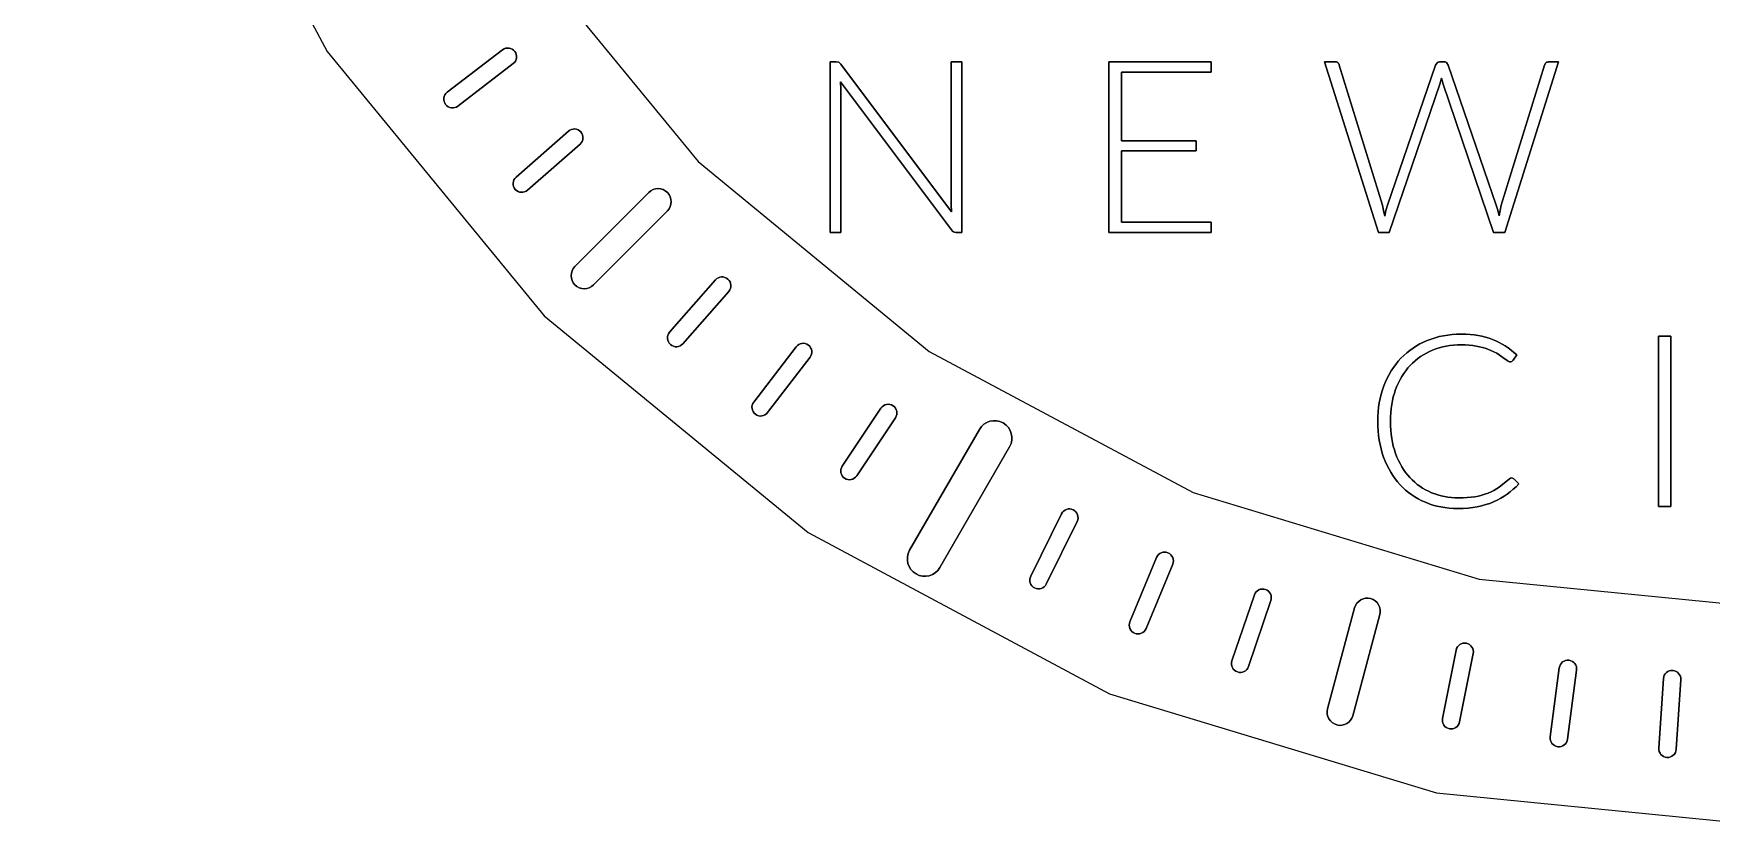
# Model space of a CAD drawing. Extents: x -427 to 406, y -189 to 217.
# Drawn here: x -427.3 to -234.7, y -183.2 to -92.3 of the extents above; entities that cross this region are included whole.
import ezdxf

# ---------------------------------------------------------------- set-up
doc = ezdxf.new("R2010")
doc.units = 0
doc.layers.add('LAYER_1', color=7, linetype='CONTINUOUS')

msp = doc.modelspace()

# ---------------------------------------------------------------- linework, layer by layer
at = {"layer": 'LAYER_1', "color": 250}
for points in [[(-227.2544, 216.7747), (-266.2725, 212.9318), (-303.7911, 201.5506), (-338.3684, 183.0686), (-368.6758, 158.1961), (-393.5483, 127.8887), (-412.0303, 93.3114), (-423.4115, 55.7928), (-427.2544, 16.7747), (-423.4115, -22.2434), (-412.0303, -59.762), (-393.5483, -94.3393), (-368.6758, -124.6467), (-338.3684, -149.5192), (-303.7911, -168.0012), (-266.2725, -179.3824), (-227.2544, -183.2253)], [(-227.2544, 191.7747), (-261.3952, 188.4121), (-294.224, 178.4536), (-324.4792, 162.2819), (-350.9981, 140.5184), (-372.7616, 113.9995), (-388.9333, 83.7443), (-398.8918, 50.9155), (-402.2544, 16.7747), (-398.8918, -17.3661), (-388.9333, -50.1949), (-372.7616, -80.4501), (-350.9981, -106.969), (-324.4792, -128.7325), (-294.224, -144.9042), (-261.3952, -154.8627), (-227.2544, -158.2253)]]:
    msp.add_lwpolyline(points, dxfattribs=at)
for points in [[(-379.9749, -100.4119), (-379.975, -100.4118), (-380.0811, -100.24), (-380.1488, -100.0557), (-380.1788, -99.8647), (-380.1719, -99.6727), (-380.1289, -99.4855), (-380.0504, -99.3087), (-379.9374, -99.1483), (-379.7904, -99.0098), (-373.4434, -94.1396), (-373.2716, -94.0335), (-373.0874, -93.9658), (-372.8964, -93.9358), (-372.7044, -93.9427), (-372.5172, -93.9857), (-372.3404, -94.0642), (-372.18, -94.1772), (-372.0415, -94.3242), (-372.0413, -94.3243), (-371.9352, -94.4961), (-371.8675, -94.6804), (-371.8375, -94.8714), (-371.8444, -95.0634), (-371.8875, -95.2506), (-371.9659, -95.4274), (-372.079, -95.5878), (-372.2259, -95.7263), (-378.5729, -100.5965), (-378.7447, -100.7026), (-378.9289, -100.7703), (-379.12, -100.8003), (-379.312, -100.7934), (-379.4992, -100.7504), (-379.6759, -100.6719), (-379.8364, -100.5589), (-379.9749, -100.4119)], [(-378.5729, -100.5965), (-372.2259, -95.7263), (-372.079, -95.5878), (-371.9659, -95.4274), (-371.8875, -95.2506), (-371.8445, -95.0634), (-371.8376, -94.8714), (-371.8676, -94.6803), (-371.9353, -94.496), (-372.0415, -94.3242), (-372.18, -94.1772), (-372.3404, -94.0642), (-372.5172, -93.9857), (-372.7044, -93.9427), (-372.8964, -93.9358), (-373.0874, -93.9658), (-373.2716, -94.0335), (-373.4434, -94.1396), (-379.7904, -99.0098), (-379.9374, -99.1483), (-380.0504, -99.3087), (-380.1289, -99.4855), (-380.1719, -99.6727), (-380.1788, -99.8647), (-380.1487, -100.0558), (-380.081, -100.2401), (-379.9749, -100.4119), (-379.8364, -100.5589), (-379.6759, -100.6719), (-379.4992, -100.7504), (-379.312, -100.7934), (-379.12, -100.8003), (-378.9289, -100.7703), (-378.7447, -100.7026), (-378.5729, -100.5965)], [(-372.0413, -94.3243), (-372.0413, -94.3243)], [(-334.852, -95.559), (-334.6166, -95.7732), (-321.9477, -112.7296), (-321.9888, -111.9274), (-321.9888, -95.5107), (-320.7443, -95.5107), (-320.7443, -115.081), (-321.4221, -115.081), (-321.5733, -115.0637), (-321.7089, -115.0119), (-321.8289, -114.9254), (-321.9335, -114.8044), (-334.6581, -97.8203), (-334.6166, -98.6081), (-334.6166, -115.081), (-335.848, -115.081), (-335.848, -95.5107), (-335.1558, -95.5107), (-334.852, -95.559)], [(-321.9888, -95.5107), (-321.9888, -111.9274), (-321.9477, -112.7296), (-334.6166, -95.7732), (-334.852, -95.559), (-335.1558, -95.5107), (-335.848, -95.5107), (-335.848, -115.081), (-334.6166, -115.081), (-334.6166, -98.6081), (-334.6581, -97.8203), (-321.9335, -114.8044), (-321.8289, -114.9254), (-321.7089, -115.0119), (-321.5733, -115.0637), (-321.4221, -115.081), (-320.7443, -115.081), (-320.7443, -95.5107), (-321.9888, -95.5107)], [(-292.1421, -95.5107), (-292.1421, -96.6858), (-302.4462, -96.6858), (-302.4462, -104.5972), (-293.8712, -104.5972), (-293.8712, -105.7451), (-302.4462, -105.7451), (-302.4462, -113.9054), (-292.1421, -113.9054), (-292.1421, -115.081), (-303.8709, -115.081), (-303.8709, -95.5107), (-292.1421, -95.5107)], [(-303.8709, -95.5107), (-303.8709, -115.081), (-292.1421, -115.081), (-292.1421, -113.9054), (-302.4462, -113.9054), (-302.4462, -105.7451), (-293.8712, -105.7451), (-293.8712, -104.5972), (-302.4462, -104.5972), (-302.4462, -96.6858), (-292.1421, -96.6858), (-292.1421, -95.5107), (-303.8709, -95.5107)], [(-279.1273, -95.5107), (-277.9517, -95.5107), (-277.8561, -95.5165), (-277.7695, -95.534), (-277.6919, -95.5632), (-277.6234, -95.6041), (-277.564, -95.6565), (-277.5136, -95.7207), (-277.4723, -95.7965), (-277.4401, -95.884), (-272.5026, -111.9694), (-272.3574, -112.5639), (-272.2259, -113.2276), (-272.0874, -112.5639), (-271.9214, -111.9694), (-266.3894, -95.884), (-266.1958, -95.621), (-266.1231, -95.5727), (-266.0435, -95.5382), (-265.957, -95.5176), (-265.8638, -95.5107), (-265.476, -95.5107), (-265.3837, -95.5171), (-265.2999, -95.5364), (-265.2248, -95.5686), (-265.1582, -95.6138), (-264.9646, -95.884), (-259.4324, -111.9694), (-259.2596, -112.5497), (-259.1137, -113.2), (-258.9892, -112.5569), (-258.8513, -111.9694), (-253.9137, -95.884), (-253.7266, -95.621), (-253.651, -95.5727), (-253.5694, -95.5382), (-253.4818, -95.5176), (-253.3881, -95.5107), (-252.309, -95.5107), (-258.4643, -115.081), (-259.7362, -115.081), (-265.5179, -98.0967), (-265.7115, -97.3911), (-265.905, -98.0967), (-271.7003, -115.081), (-272.9585, -115.081), (-279.1273, -95.5107)], [(-279.1273, -95.5107), (-272.9585, -115.081), (-271.7003, -115.081), (-265.905, -98.0967), (-265.7115, -97.3911), (-265.5179, -98.0967), (-259.7362, -115.081), (-258.4643, -115.081), (-252.309, -95.5107), (-253.3881, -95.5107), (-253.4818, -95.5176), (-253.5694, -95.5382), (-253.651, -95.5727), (-253.7266, -95.621), (-253.9137, -95.884), (-258.8513, -111.9694), (-258.9892, -112.5569), (-259.1137, -113.2), (-259.2596, -112.5497), (-259.4324, -111.9694), (-264.9646, -95.884), (-265.1582, -95.6138), (-265.2248, -95.5686), (-265.2999, -95.5364), (-265.3837, -95.5171), (-265.476, -95.5107), (-265.8638, -95.5107), (-265.957, -95.5176), (-266.0435, -95.5382), (-266.1231, -95.5727), (-266.1958, -95.621), (-266.3894, -95.884), (-271.9214, -111.9694), (-272.0874, -112.5639), (-272.2259, -113.2276), (-272.3574, -112.5639), (-272.5026, -111.9694), (-277.4401, -95.884), (-277.4723, -95.7965), (-277.5136, -95.7207), (-277.564, -95.6565), (-277.6234, -95.6041), (-277.6919, -95.5632), (-277.7695, -95.534), (-277.8561, -95.5165), (-277.9517, -95.5107), (-279.1273, -95.5107)], [(-371.9836, -110.1494), (-371.9836, -110.1494), (-372.1007, -109.9849), (-372.1803, -109.8054), (-372.2227, -109.6167), (-372.2284, -109.4247), (-372.1977, -109.235), (-372.131, -109.0535), (-372.0287, -108.886), (-371.8911, -108.7382), (-365.8764, -103.4634), (-365.7119, -103.3463), (-365.5324, -103.2667), (-365.3438, -103.2243), (-365.1517, -103.2186), (-364.962, -103.2493), (-364.7805, -103.316), (-364.613, -103.4183), (-364.4652, -103.5559), (-364.4652, -103.5559), (-364.3481, -103.7204), (-364.2685, -103.8998), (-364.226, -104.0885), (-364.2204, -104.2806), (-364.2511, -104.4702), (-364.3178, -104.6517), (-364.4201, -104.8193), (-364.5577, -104.9671), (-370.5724, -110.2419), (-370.7369, -110.359), (-370.9163, -110.4386), (-371.105, -110.481), (-371.2971, -110.4867), (-371.4867, -110.456), (-371.6682, -110.3893), (-371.8358, -110.287), (-371.9836, -110.1494)], [(-370.5724, -110.2419), (-364.5577, -104.9671), (-364.4201, -104.8193), (-364.3178, -104.6517), (-364.2511, -104.4702), (-364.2204, -104.2806), (-364.226, -104.0885), (-364.2685, -103.8998), (-364.3481, -103.7204), (-364.4652, -103.5559), (-364.613, -103.4183), (-364.7805, -103.316), (-364.962, -103.2493), (-365.1517, -103.2186), (-365.3438, -103.2243), (-365.5324, -103.2667), (-365.7119, -103.3463), (-365.8764, -103.4634), (-371.8911, -108.7382), (-372.0287, -108.886), (-372.131, -109.0535), (-372.1977, -109.235), (-372.2284, -109.4247), (-372.2227, -109.6167), (-372.1803, -109.8054), (-372.1007, -109.9849), (-371.9836, -110.1494), (-371.8358, -110.287), (-371.6682, -110.3893), (-371.4867, -110.456), (-371.2971, -110.4867), (-371.105, -110.481), (-370.9163, -110.4386), (-370.7369, -110.359), (-370.5724, -110.2419)], [(-365.1402, -121.1112), (-365.1403, -121.1111), (-365.3317, -120.8764), (-365.4685, -120.6156), (-365.5505, -120.3374), (-365.5779, -120.0505), (-365.5505, -119.7636), (-365.4685, -119.4854), (-365.3317, -119.2246), (-365.1403, -118.9899), (-356.6549, -110.5045), (-356.4202, -110.3131), (-356.1594, -110.1763), (-355.8812, -110.0943), (-355.5943, -110.067), (-355.3074, -110.0943), (-355.0292, -110.1763), (-354.7684, -110.3131), (-354.5337, -110.5045), (-354.5336, -110.5046), (-354.3422, -110.7393), (-354.2054, -111.0001), (-354.1234, -111.2783), (-354.0961, -111.5652), (-354.1234, -111.8521), (-354.2054, -112.1303), (-354.3422, -112.3911), (-354.5336, -112.6258), (-363.019, -121.1112), (-363.2537, -121.3026), (-363.5145, -121.4394), (-363.7927, -121.5214), (-364.0796, -121.5488), (-364.3665, -121.5214), (-364.6447, -121.4394), (-364.9055, -121.3026), (-365.1402, -121.1112)], [(-363.019, -121.1112), (-354.5336, -112.6258), (-354.3422, -112.3911), (-354.2054, -112.1303), (-354.1234, -111.8521), (-354.0961, -111.5652), (-354.1234, -111.2783), (-354.2055, -111.0001), (-354.3422, -110.7392), (-354.5337, -110.5045), (-354.7684, -110.3131), (-355.0292, -110.1763), (-355.3074, -110.0943), (-355.5943, -110.067), (-355.8812, -110.0943), (-356.1594, -110.1763), (-356.4202, -110.3131), (-356.6549, -110.5045), (-365.1403, -118.9899), (-365.3317, -119.2246), (-365.4685, -119.4854), (-365.5505, -119.7636), (-365.5778, -120.0505), (-365.5505, -120.3374), (-365.4684, -120.6156), (-365.3317, -120.8765), (-365.1402, -121.1112), (-364.9055, -121.3026), (-364.6447, -121.4394), (-364.3665, -121.5214), (-364.0796, -121.5488), (-363.7927, -121.5214), (-363.5145, -121.4394), (-363.2537, -121.3026), (-363.019, -121.1112)], [(-354.1785, -127.9545), (-354.1785, -127.9545), (-354.3161, -127.8067), (-354.4184, -127.6391), (-354.4851, -127.4576), (-354.5158, -127.268), (-354.5101, -127.0759), (-354.4677, -126.8872), (-354.3881, -126.7078), (-354.271, -126.5433), (-348.9962, -120.5286), (-348.8484, -120.391), (-348.6809, -120.2887), (-348.4994, -120.222), (-348.3097, -120.1913), (-348.1176, -120.1969), (-347.929, -120.2394), (-347.7495, -120.319), (-347.585, -120.4361), (-347.585, -120.4361), (-347.4474, -120.5839), (-347.3451, -120.7514), (-347.2784, -120.9329), (-347.2477, -121.1226), (-347.2534, -121.3146), (-347.2958, -121.5033), (-347.3754, -121.6828), (-347.4925, -121.8473), (-352.7673, -127.862), (-352.9151, -127.9996), (-353.0826, -128.1019), (-353.2641, -128.1686), (-353.4538, -128.1993), (-353.6459, -128.1936), (-353.8345, -128.1512), (-354.014, -128.0716), (-354.1785, -127.9545)], [(-352.7673, -127.862), (-347.4925, -121.8473), (-347.3754, -121.6828), (-347.2958, -121.5033), (-347.2534, -121.3146), (-347.2477, -121.1226), (-347.2784, -120.9329), (-347.3451, -120.7514), (-347.4474, -120.5839), (-347.585, -120.4361), (-347.7495, -120.319), (-347.929, -120.2394), (-348.1176, -120.1969), (-348.3097, -120.1913), (-348.4994, -120.222), (-348.6809, -120.2887), (-348.8484, -120.391), (-348.9962, -120.5286), (-354.271, -126.5433), (-354.3881, -126.7078), (-354.4677, -126.8872), (-354.5101, -127.0759), (-354.5158, -127.268), (-354.4851, -127.4576), (-354.4184, -127.6391), (-354.3161, -127.8067), (-354.1785, -127.9545), (-354.014, -128.0716), (-353.8345, -128.1512), (-353.6459, -128.1936), (-353.4538, -128.1993), (-353.2641, -128.1686), (-353.0826, -128.1019), (-352.9151, -127.9996), (-352.7673, -127.862)], [(-257.6338, -143.2469), (-257.3991, -143.3435), (-256.8462, -143.9376), (-257.1568, -144.2542), (-257.4817, -144.5544), (-257.8204, -144.8382), (-258.1725, -145.1056), (-258.5403, -145.3555), (-258.9244, -145.5862), (-259.3248, -145.7978), (-259.7412, -145.9905), (-260.1767, -146.1633), (-260.6328, -146.3153), (-261.1096, -146.4464), (-261.6075, -146.5568), (-262.1279, -146.6445), (-262.6734, -146.7072), (-263.2438, -146.7449), (-263.8387, -146.7575), (-264.3415, -146.7464), (-264.8338, -146.713), (-265.3154, -146.6574), (-265.7865, -146.5796), (-266.2469, -146.4795), (-266.6966, -146.3571), (-267.1357, -146.2126), (-267.564, -146.0458), (-267.9799, -145.8584), (-268.3806, -145.6526), (-268.7662, -145.4282), (-269.1367, -145.1853), (-269.4919, -144.9239), (-269.832, -144.6439), (-270.1569, -144.3453), (-270.4666, -144.0281), (-270.7609, -143.693), (-271.0385, -143.3409), (-271.2994, -142.9716), (-271.5437, -142.5853), (-271.7712, -142.1819), (-271.9821, -141.7614), (-272.1763, -141.3239), (-272.3539, -140.8693), (-272.5125, -140.3999), (-272.6499, -139.9176), (-272.7662, -139.4222), (-272.8613, -138.9138), (-272.9353, -138.3925), (-272.9882, -137.8582), (-273.0199, -137.311), (-273.0305, -136.751), (-273.0196, -136.2007), (-272.987, -135.6625), (-272.9326, -135.1364), (-272.8563, -134.6224), (-272.7583, -134.1205), (-272.6385, -133.6308), (-272.4968, -133.1531), (-272.3332, -132.6876), (-272.1498, -132.236), (-271.9487, -131.8006), (-271.7298, -131.3815), (-271.4932, -130.9786), (-271.2389, -130.5919), (-270.967, -130.2214), (-270.6774, -129.867), (-270.3701, -129.5288), (-270.0462, -129.2082), (-269.7067, -128.9061), (-269.3517, -128.6226), (-268.9811, -128.3576), (-268.595, -128.1112), (-268.1934, -127.8833), (-267.7762, -127.674), (-267.3436, -127.4833), (-266.8971, -127.3133), (-266.4392, -127.166), (-265.9699, -127.0412), (-265.4892, -126.9391), (-264.9971, -126.8597), (-264.4935, -126.8029), (-263.9785, -126.7689), (-263.4521, -126.7575), (-262.9315, -126.7675), (-262.4332, -126.7975), (-261.957, -126.8473), (-261.5031, -126.9168), (-261.0686, -127.005), (-260.6485, -127.1104), (-260.243, -127.2331), (-259.852, -127.3731), (-259.4739, -127.5306), (-259.1072, -127.7065), (-258.7517, -127.9004), (-258.407, -128.1122), (-258.0703, -128.3422), (-257.737, -128.5893), (-257.4071, -128.8536), (-257.0806, -129.135), (-257.5086, -129.7571), (-257.5722, -129.8297), (-257.651, -129.8814), (-257.7453, -129.9123), (-257.8554, -129.9226), (-257.9216, -129.9135), (-257.9966, -129.8864), (-258.0802, -129.8411), (-258.1725, -129.7776), (-258.6636, -129.4186), (-259.3815, -128.9489), (-260.3844, -128.4784), (-260.6857, -128.3757), (-261.0096, -128.2817), (-261.356, -128.1962), (-261.7248, -128.1194), (-262.1178, -128.0559), (-262.5367, -128.0106), (-262.9816, -127.9835), (-263.4521, -127.9744), (-263.8933, -127.984), (-264.3254, -128.0128), (-264.7484, -128.0608), (-265.1625, -128.128), (-265.5675, -128.2145), (-265.9636, -128.3201), (-266.3506, -128.445), (-266.7287, -128.5891), (-267.0953, -128.751), (-267.449, -128.9294), (-267.7896, -129.1242), (-268.1173, -129.3354), (-268.432, -129.5631), (-268.7339, -129.8072), (-269.0229, -130.0678), (-269.299, -130.3448), (-269.5612, -130.6374), (-269.8085, -130.9451), (-270.0408, -131.2679), (-270.2581, -131.6059), (-270.4606, -131.959), (-270.6481, -132.3272), (-270.8207, -132.7105), (-270.9784, -133.109), (-271.1193, -133.5212), (-271.2414, -133.9456), (-271.3446, -134.3824), (-271.429, -134.8314), (-271.4946, -135.2928), (-271.5415, -135.7665), (-271.5695, -136.2526), (-271.5789, -136.751), (-271.5697, -137.2623), (-271.5419, -137.7597), (-271.4956, -138.2434), (-271.4308, -138.7134), (-271.3473, -139.1695), (-271.2452, -139.6118), (-271.1243, -140.0402), (-270.9848, -140.4549), (-270.8292, -140.8547), (-270.6593, -141.2388), (-270.4751, -141.6071), (-270.2766, -141.9596), (-270.0638, -142.2964), (-269.8368, -142.6173), (-269.5957, -142.9225), (-269.3403, -143.2119), (-269.0718, -143.4855), (-268.7914, -143.7426), (-268.499, -143.9833), (-268.1947, -144.2075), (-267.8786, -144.4152), (-267.5505, -144.6065), (-267.2106, -144.7814), (-266.8589, -144.9399), (-266.4978, -145.0808), (-266.1291, -145.203), (-265.7526, -145.3063), (-265.3685, -145.3909), (-264.9768, -145.4567), (-264.5774, -145.5037), (-264.1706, -145.5319), (-263.7562, -145.5413), (-263.2456, -145.5327), (-262.7633, -145.5068), (-262.3093, -145.4635), (-261.8835, -145.4026), (-261.4807, -145.3252), (-261.0943, -145.2302), (-260.7242, -145.1178), (-260.3702, -144.9882), (-260.0309, -144.8423), (-259.7034, -144.6808), (-259.388, -144.5037), (-259.085, -144.3109), (-257.9094, -143.3713), (-257.7792, -143.2816), (-257.6338, -143.2469)], [(-257.5086, -129.7571), (-257.0806, -129.135), (-257.4071, -128.8536), (-257.737, -128.5893), (-258.0703, -128.3422), (-258.407, -128.1122), (-258.7517, -127.9004), (-259.1072, -127.7065), (-259.4739, -127.5306), (-259.852, -127.3731), (-260.243, -127.2331), (-260.6485, -127.1104), (-261.0686, -127.005), (-261.5031, -126.9168), (-261.957, -126.8473), (-262.4332, -126.7975), (-262.9315, -126.7675), (-263.4521, -126.7575), (-263.9785, -126.7689), (-264.4935, -126.8029), (-264.9971, -126.8597), (-265.4892, -126.9391), (-265.9699, -127.0412), (-266.4392, -127.166), (-266.8971, -127.3133), (-267.3436, -127.4833), (-267.7762, -127.674), (-268.1934, -127.8833), (-268.595, -128.1112), (-268.9811, -128.3576), (-269.3517, -128.6226), (-269.7067, -128.9061), (-270.0462, -129.2082), (-270.3701, -129.5288), (-270.6774, -129.867), (-270.967, -130.2214), (-271.2389, -130.5919), (-271.4932, -130.9786), (-271.7298, -131.3815), (-271.9487, -131.8006), (-272.1498, -132.236), (-272.3332, -132.6876), (-272.4968, -133.1531), (-272.6385, -133.6308), (-272.7583, -134.1205), (-272.8563, -134.6224), (-272.9326, -135.1364), (-272.987, -135.6625), (-273.0196, -136.2007), (-273.0305, -136.751), (-273.0199, -137.311), (-272.9882, -137.8582), (-272.9353, -138.3925), (-272.8613, -138.9138), (-272.7662, -139.4222), (-272.6499, -139.9176), (-272.5125, -140.3999), (-272.3539, -140.8693), (-272.1763, -141.3239), (-271.9821, -141.7614), (-271.7712, -142.1819), (-271.5437, -142.5853), (-271.2994, -142.9716), (-271.0385, -143.3409), (-270.7609, -143.693), (-270.4666, -144.0281), (-270.1569, -144.3453), (-269.832, -144.6439), (-269.4919, -144.9239), (-269.1367, -145.1853), (-268.7662, -145.4282), (-268.3806, -145.6526), (-267.9799, -145.8584), (-267.564, -146.0458), (-267.1357, -146.2126), (-266.6966, -146.3571), (-266.2469, -146.4795), (-265.7865, -146.5796), (-265.3154, -146.6574), (-264.8338, -146.713), (-264.3415, -146.7464), (-263.8387, -146.7575), (-263.2438, -146.7449), (-262.6734, -146.7072), (-262.1279, -146.6445), (-261.6075, -146.5568), (-261.1096, -146.4464), (-260.6328, -146.3153), (-260.1767, -146.1633), (-259.7412, -145.9905), (-259.3248, -145.7978), (-258.9244, -145.5862), (-258.5403, -145.3555), (-258.1725, -145.1056), (-257.8204, -144.8382), (-257.4817, -144.5544), (-257.1568, -144.2542), (-256.8462, -143.9376), (-257.3991, -143.3435), (-257.6338, -143.2469), (-257.7792, -143.2816), (-257.9094, -143.3713), (-259.085, -144.3109), (-259.388, -144.5037), (-259.7034, -144.6808), (-260.0309, -144.8423), (-260.3702, -144.9882), (-260.7242, -145.1178), (-261.0943, -145.2302), (-261.4807, -145.3252), (-261.8835, -145.4026), (-262.3093, -145.4635), (-262.7633, -145.5068), (-263.2456, -145.5327), (-263.7562, -145.5413), (-264.1706, -145.5319), (-264.5774, -145.5037), (-264.9768, -145.4567), (-265.3685, -145.3909), (-265.7526, -145.3063), (-266.1291, -145.203), (-266.4978, -145.0808), (-266.8589, -144.9399), (-267.2106, -144.7814), (-267.5505, -144.6065), (-267.8786, -144.4152), (-268.1947, -144.2075), (-268.499, -143.9833), (-268.7914, -143.7426), (-269.0718, -143.4855), (-269.3403, -143.2119), (-269.5957, -142.9225), (-269.8368, -142.6173), (-270.0638, -142.2964), (-270.2766, -141.9596), (-270.4751, -141.6071), (-270.6593, -141.2388), (-270.8292, -140.8547), (-270.9848, -140.4549), (-271.1243, -140.0402), (-271.2452, -139.6118), (-271.3473, -139.1695), (-271.4308, -138.7134), (-271.4956, -138.2434), (-271.5419, -137.7597), (-271.5697, -137.2623), (-271.5789, -136.751), (-271.5695, -136.2526), (-271.5415, -135.7665), (-271.4946, -135.2928), (-271.429, -134.8314), (-271.3446, -134.3824), (-271.2414, -133.9456), (-271.1193, -133.5212), (-270.9784, -133.109), (-270.8207, -132.7105), (-270.6481, -132.3272), (-270.4606, -131.959), (-270.2581, -131.6059), (-270.0408, -131.2679), (-269.8085, -130.9451), (-269.5612, -130.6374), (-269.299, -130.3448), (-269.0229, -130.0678), (-268.7339, -129.8072), (-268.432, -129.5631), (-268.1173, -129.3354), (-267.7896, -129.1242), (-267.449, -128.9294), (-267.0953, -128.751), (-266.7287, -128.5891), (-266.3506, -128.445), (-265.9636, -128.3201), (-265.5675, -128.2145), (-265.1625, -128.128), (-264.7484, -128.0608), (-264.3254, -128.0128), (-263.8933, -127.984), (-263.4521, -127.9744), (-262.9816, -127.9835), (-262.5367, -128.0106), (-262.1178, -128.0559), (-261.7248, -128.1194), (-261.356, -128.1962), (-261.0096, -128.2817), (-260.6857, -128.3757), (-260.3844, -128.4784), (-259.3815, -128.9489), (-258.6636, -129.4186), (-258.1725, -129.7776), (-258.0802, -129.8411), (-257.9966, -129.8864), (-257.9216, -129.9135), (-257.8554, -129.9226), (-257.7453, -129.9123), (-257.651, -129.8814), (-257.5722, -129.8297), (-257.5086, -129.7571)], [(-239.4037, -146.5363), (-240.8267, -146.5363), (-240.8267, -126.9793), (-239.4037, -126.9793), (-239.4037, -146.5363)], [(-239.4037, -146.5363), (-239.4037, -126.9793), (-240.8267, -126.9793), (-240.8267, -146.5363), (-239.4037, -146.5363)], [(-344.4409, -135.9459), (-344.4411, -135.9457), (-344.5881, -135.8072), (-344.7011, -135.6468), (-344.7796, -135.47), (-344.8226, -135.2828), (-344.8295, -135.0908), (-344.7995, -134.8998), (-344.7318, -134.7156), (-344.6257, -134.5438), (-339.7555, -128.1968), (-339.617, -128.0498), (-339.4565, -127.9368), (-339.2798, -127.8583), (-339.0925, -127.8153), (-338.9005, -127.8084), (-338.7095, -127.8384), (-338.5253, -127.9061), (-338.3535, -128.0122), (-338.3533, -128.0123), (-338.2064, -128.1508), (-338.0933, -128.3113), (-338.0149, -128.488), (-337.9718, -128.6753), (-337.9649, -128.8673), (-337.9949, -129.0583), (-338.0626, -129.2425), (-338.1687, -129.4143), (-343.039, -135.7613), (-343.1775, -135.9082), (-343.3379, -136.0213), (-343.5147, -136.0997), (-343.7019, -136.1428), (-343.8939, -136.1497), (-344.0849, -136.1197), (-344.2691, -136.052), (-344.4409, -135.9459)], [(-343.039, -135.7613), (-338.1687, -129.4143), (-338.0626, -129.2425), (-337.9949, -129.0583), (-337.965, -128.8673), (-337.9719, -128.6753), (-338.0149, -128.488), (-338.0934, -128.3113), (-338.2065, -128.1507), (-338.3535, -128.0122), (-338.5253, -127.9061), (-338.7095, -127.8384), (-338.9005, -127.8084), (-339.0925, -127.8153), (-339.2798, -127.8583), (-339.4565, -127.9368), (-339.617, -128.0498), (-339.7555, -128.1968), (-344.6257, -134.5438), (-344.7318, -134.7156), (-344.7995, -134.8998), (-344.8295, -135.0908), (-344.8226, -135.2828), (-344.7795, -135.4701), (-344.701, -135.6468), (-344.5879, -135.8074), (-344.4409, -135.9459), (-344.2691, -136.052), (-344.0849, -136.1197), (-343.8939, -136.1497), (-343.7019, -136.1428), (-343.5147, -136.0997), (-343.3379, -136.0213), (-343.1775, -135.9082), (-343.039, -135.7613)], [(-338.3533, -128.0123), (-338.3533, -128.0123)], [(-344.4409, -135.9459), (-344.4409, -135.9459)], [(-334.2016, -143.2833), (-334.2017, -143.2832), (-334.3574, -143.1546), (-334.4808, -143.0019), (-334.5706, -142.8307), (-334.6258, -142.6466), (-334.6452, -142.4555), (-334.6277, -142.263), (-334.5722, -142.0747), (-334.4776, -141.8963), (-330.0329, -135.2443), (-329.9044, -135.0886), (-329.7516, -134.9653), (-329.5804, -134.8755), (-329.3964, -134.8203), (-329.2053, -134.8009), (-329.0127, -134.8184), (-328.8244, -134.8739), (-328.646, -134.9685), (-328.6459, -134.9686), (-328.4902, -135.0971), (-328.3669, -135.2499), (-328.2771, -135.4211), (-328.2219, -135.6051), (-328.2024, -135.7963), (-328.2199, -135.9888), (-328.2754, -136.1771), (-328.37, -136.3555), (-332.8147, -143.0074), (-332.9432, -143.1631), (-333.096, -143.2864), (-333.2672, -143.3762), (-333.4512, -143.4314), (-333.6424, -143.4508), (-333.8349, -143.4334), (-334.0232, -143.3779), (-334.2016, -143.2833)], [(-332.8147, -143.0074), (-328.37, -136.3555), (-328.2754, -136.1771), (-328.2199, -135.9888), (-328.2024, -135.7963), (-328.2219, -135.6051), (-328.2771, -135.4211), (-328.3669, -135.2498), (-328.4903, -135.0971), (-328.646, -134.9685), (-328.8244, -134.8739), (-329.0127, -134.8184), (-329.2053, -134.8009), (-329.3964, -134.8203), (-329.5804, -134.8755), (-329.7516, -134.9653), (-329.9044, -135.0886), (-330.0329, -135.2443), (-334.4776, -141.8963), (-334.5722, -142.0747), (-334.6277, -142.263), (-334.6452, -142.4555), (-334.6258, -142.6467), (-334.5706, -142.8307), (-334.4807, -143.0019), (-334.3573, -143.1547), (-334.2016, -143.2833), (-334.0232, -143.3779), (-333.8349, -143.4334), (-333.6424, -143.4508), (-333.4512, -143.4314), (-333.2672, -143.3762), (-333.096, -143.2864), (-332.9432, -143.1631), (-332.8147, -143.0074)], [(-326.0044, -154.2654), (-326.0045, -154.2653), (-326.332, -154.0291), (-326.5981, -153.7404), (-326.7998, -153.4104), (-326.934, -153.0503), (-326.9978, -152.6714), (-326.9881, -152.2848), (-326.902, -151.9017), (-326.7365, -151.5334), (-318.7364, -137.6768), (-318.5002, -137.3493), (-318.2115, -137.0832), (-317.8815, -136.8815), (-317.5215, -136.7473), (-317.1425, -136.6835), (-316.7559, -136.6932), (-316.3729, -136.7793), (-316.0045, -136.9448), (-316.0044, -136.9449), (-315.6769, -137.1811), (-315.4107, -137.4698), (-315.2091, -137.7998), (-315.0748, -138.1598), (-315.011, -138.5388), (-315.0207, -138.9254), (-315.1068, -139.3084), (-315.2723, -139.6768), (-323.2724, -153.5334), (-323.5086, -153.8609), (-323.7973, -154.127), (-324.1273, -154.3287), (-324.4874, -154.4629), (-324.8663, -154.5267), (-325.2529, -154.517), (-325.636, -154.4309), (-326.0044, -154.2654)], [(-323.2724, -153.5334), (-315.2723, -139.6768), (-315.1068, -139.3084), (-315.0207, -138.9254), (-315.011, -138.5388), (-315.0749, -138.1598), (-315.2091, -137.7998), (-315.4108, -137.4698), (-315.6769, -137.1811), (-316.0045, -136.9448), (-316.3729, -136.7793), (-316.7559, -136.6932), (-317.1425, -136.6835), (-317.5215, -136.7473), (-317.8815, -136.8815), (-318.2115, -137.0832), (-318.5002, -137.3493), (-318.7364, -137.6768), (-326.7365, -151.5334), (-326.902, -151.9017), (-326.9881, -152.2848), (-326.9978, -152.6714), (-326.934, -153.0503), (-326.7998, -153.4104), (-326.5981, -153.7404), (-326.332, -154.0291), (-326.0044, -154.2654), (-325.636, -154.4309), (-325.2529, -154.517), (-324.8663, -154.5267), (-324.4874, -154.4629), (-324.1273, -154.3287), (-323.7973, -154.127), (-323.5086, -153.8609), (-323.2724, -153.5334)], [(-312.3949, -155.8733), (-312.3951, -155.8733), (-312.5662, -155.7661), (-312.7084, -155.6308), (-312.8198, -155.4728), (-312.8986, -155.2975), (-312.9428, -155.1105), (-312.9506, -154.9173), (-312.9202, -154.7234), (-312.8496, -154.5342), (-309.3112, -147.3591), (-309.2041, -147.188), (-309.0688, -147.0458), (-308.9107, -146.9344), (-308.7355, -146.8556), (-308.5485, -146.8114), (-308.3553, -146.8036), (-308.1614, -146.834), (-307.9722, -146.9045), (-307.972, -146.9046), (-307.8009, -147.0118), (-307.6587, -147.1471), (-307.5473, -147.3051), (-307.4685, -147.4804), (-307.4243, -147.6673), (-307.4165, -147.8605), (-307.4469, -148.0544), (-307.5175, -148.2436), (-311.0559, -155.4188), (-311.163, -155.5899), (-311.2983, -155.7321), (-311.4564, -155.8435), (-311.6316, -155.9223), (-311.8186, -155.9665), (-312.0118, -155.9743), (-312.2057, -155.9439), (-312.3949, -155.8733)], [(-311.0559, -155.4188), (-307.5175, -148.2436), (-307.4469, -148.0544), (-307.4165, -147.8605), (-307.4243, -147.6673), (-307.4686, -147.4804), (-307.5473, -147.3051), (-307.6587, -147.1471), (-307.801, -147.0117), (-307.9722, -146.9045), (-308.1614, -146.834), (-308.3553, -146.8036), (-308.5485, -146.8114), (-308.7355, -146.8556), (-308.9107, -146.9344), (-309.0688, -147.0458), (-309.2041, -147.188), (-309.3112, -147.3591), (-312.8496, -154.5342), (-312.9202, -154.7234), (-312.9506, -154.9173), (-312.9428, -155.1105), (-312.8986, -155.2975), (-312.8198, -155.4728), (-312.7084, -155.6308), (-312.5661, -155.7661), (-312.3949, -155.8733), (-312.2057, -155.9439), (-312.0118, -155.9743), (-311.8186, -155.9665), (-311.6316, -155.9223), (-311.4564, -155.8435), (-311.2983, -155.7321), (-311.163, -155.5899), (-311.0559, -155.4188)], [(-307.9722, -146.9045), (-307.9722, -146.9045)], [(-300.9209, -161.0721), (-300.9211, -161.0721), (-301.0989, -160.9764), (-301.2496, -160.8506), (-301.3711, -160.7002), (-301.4611, -160.5305), (-301.5175, -160.3468), (-301.5379, -160.1545), (-301.5202, -159.959), (-301.4622, -159.7656), (-298.4007, -152.3744), (-298.305, -152.1966), (-298.1792, -152.0459), (-298.0288, -151.9244), (-297.8591, -151.8344), (-297.6754, -151.778), (-297.4831, -151.7576), (-297.2876, -151.7753), (-297.0942, -151.8333), (-297.0941, -151.8334), (-296.9163, -151.9291), (-296.7655, -152.0548), (-296.644, -152.2052), (-296.554, -152.375), (-296.4976, -152.5586), (-296.4772, -152.7509), (-296.4949, -152.9464), (-296.5529, -153.1398), (-299.6145, -160.531), (-299.7102, -160.7088), (-299.8359, -160.8595), (-299.9863, -160.981), (-300.156, -161.071), (-300.3397, -161.1274), (-300.532, -161.1478), (-300.7275, -161.1301), (-300.9209, -161.0721)], [(-299.6145, -160.531), (-296.5529, -153.1398), (-296.4949, -152.9464), (-296.4772, -152.7509), (-296.4976, -152.5586), (-296.554, -152.375), (-296.6441, -152.2052), (-296.7656, -152.0548), (-296.9164, -151.929), (-297.0942, -151.8333), (-297.2876, -151.7753), (-297.4831, -151.7576), (-297.6754, -151.778), (-297.8591, -151.8344), (-298.0288, -151.9244), (-298.1792, -152.0459), (-298.305, -152.1966), (-298.4007, -152.3744), (-301.4622, -159.7656), (-301.5202, -159.959), (-301.5379, -160.1545), (-301.5175, -160.3468), (-301.4611, -160.5305), (-301.371, -160.7002), (-301.2495, -160.8506), (-301.0987, -160.9764), (-300.9209, -161.0721), (-300.7275, -161.1301), (-300.532, -161.1478), (-300.3397, -161.1274), (-300.156, -161.071), (-299.9863, -160.981), (-299.8359, -160.8595), (-299.7102, -160.7088), (-299.6145, -160.531)], [(-312.3951, -155.8733), (-312.3951, -155.8733)], [(-289.1315, -165.5094), (-289.1315, -165.5094), (-289.3152, -165.4255), (-289.4738, -165.3099), (-289.6049, -165.1677), (-289.7059, -165.0042), (-289.7741, -164.8246), (-289.8071, -164.634), (-289.8022, -164.4378), (-289.757, -164.241), (-287.1855, -156.6655), (-287.1016, -156.4818), (-286.986, -156.3232), (-286.8438, -156.1921), (-286.6803, -156.0912), (-286.5007, -156.023), (-286.3101, -155.99), (-286.1139, -155.9949), (-285.9171, -156.0401), (-285.9171, -156.0401), (-285.7334, -156.124), (-285.5748, -156.2396), (-285.4437, -156.3817), (-285.3428, -156.5452), (-285.2745, -156.7248), (-285.2415, -156.9154), (-285.2464, -157.1116), (-285.2916, -157.3084), (-287.8632, -164.8839), (-287.9471, -165.0676), (-288.0627, -165.2262), (-288.2048, -165.3573), (-288.3683, -165.4582), (-288.5479, -165.5265), (-288.7385, -165.5594), (-288.9347, -165.5546), (-289.1315, -165.5094)], [(-287.8632, -164.8839), (-285.2916, -157.3084), (-285.2464, -157.1116), (-285.2415, -156.9154), (-285.2745, -156.7248), (-285.3428, -156.5452), (-285.4437, -156.3817), (-285.5748, -156.2396), (-285.7334, -156.124), (-285.9171, -156.0401), (-286.1139, -155.9949), (-286.3101, -155.99), (-286.5007, -156.023), (-286.6803, -156.0912), (-286.8438, -156.1921), (-286.986, -156.3232), (-287.1016, -156.4818), (-287.1855, -156.6655), (-289.757, -164.241), (-289.8022, -164.4378), (-289.8071, -164.634), (-289.7741, -164.8246), (-289.7059, -165.0042), (-289.6049, -165.1677), (-289.4738, -165.3099), (-289.3152, -165.4255), (-289.1315, -165.5094), (-288.9347, -165.5546), (-288.7385, -165.5594), (-288.5479, -165.5265), (-288.3683, -165.4582), (-288.2048, -165.3573), (-288.0627, -165.2262), (-287.9471, -165.0676), (-287.8632, -164.8839)], [(-277.724, -171.5809), (-277.7242, -171.5808), (-278.0073, -171.4733), (-278.2561, -171.3158), (-278.4663, -171.1159), (-278.6334, -170.8811), (-278.7532, -170.6189), (-278.8212, -170.337), (-278.8332, -170.0428), (-278.7848, -169.7438), (-275.6789, -158.1525), (-275.5714, -157.8694), (-275.4139, -157.6206), (-275.214, -157.4104), (-274.9792, -157.2433), (-274.717, -157.1235), (-274.4351, -157.0555), (-274.1409, -157.0435), (-273.8419, -157.0919), (-273.8417, -157.092), (-273.5586, -157.1995), (-273.3098, -157.357), (-273.0996, -157.5569), (-272.9325, -157.7917), (-272.8127, -158.0539), (-272.7447, -158.3358), (-272.7327, -158.63), (-272.7811, -158.929), (-275.887, -170.5203), (-275.9945, -170.8034), (-276.152, -171.0522), (-276.3519, -171.2624), (-276.5867, -171.4295), (-276.8489, -171.5493), (-277.1308, -171.6173), (-277.425, -171.6293), (-277.724, -171.5809)], [(-275.887, -170.5203), (-272.7811, -158.929), (-272.7327, -158.63), (-272.7447, -158.3358), (-272.8127, -158.0539), (-272.9325, -157.7917), (-273.0997, -157.5569), (-273.3099, -157.357), (-273.5587, -157.1995), (-273.8419, -157.0919), (-274.1409, -157.0435), (-274.4351, -157.0555), (-274.717, -157.1235), (-274.9792, -157.2433), (-275.214, -157.4104), (-275.4139, -157.6206), (-275.5714, -157.8694), (-275.6789, -158.1525), (-278.7848, -169.7438), (-278.8332, -170.0428), (-278.8212, -170.337), (-278.7532, -170.6189), (-278.6334, -170.8811), (-278.4662, -171.1159), (-278.2561, -171.3158), (-278.0072, -171.4733), (-277.724, -171.5809), (-277.425, -171.6293), (-277.1308, -171.6173), (-276.8489, -171.5493), (-276.5867, -171.4295), (-276.3519, -171.2624), (-276.152, -171.0522), (-275.9945, -170.8034), (-275.887, -170.5203)], [(-273.8419, -157.0919), (-273.8419, -157.0919)], [(-300.9211, -161.0721), (-300.9211, -161.0721)], [(-264.8093, -172.0265), (-264.8093, -172.0265), (-265.0023, -171.9673), (-265.1747, -171.8734), (-265.3232, -171.7495), (-265.4447, -171.6006), (-265.5358, -171.4314), (-265.5934, -171.2468), (-265.6142, -171.0516), (-265.595, -170.8506), (-264.0343, -163.0043), (-263.9751, -162.8113), (-263.8812, -162.6389), (-263.7573, -162.4904), (-263.6084, -162.3689), (-263.4392, -162.2778), (-263.2546, -162.2202), (-263.0594, -162.1994), (-262.8584, -162.2186), (-262.8584, -162.2186), (-262.6654, -162.2778), (-262.493, -162.3717), (-262.3445, -162.4956), (-262.223, -162.6445), (-262.1319, -162.8137), (-262.0743, -162.9983), (-262.0535, -163.1935), (-262.0727, -163.3945), (-263.6334, -171.2408), (-263.6926, -171.4338), (-263.7865, -171.6062), (-263.9104, -171.7547), (-264.0593, -171.8762), (-264.2285, -171.9673), (-264.4131, -172.0249), (-264.6083, -172.0457), (-264.8093, -172.0265)], [(-263.6334, -171.2408), (-262.0727, -163.3945), (-262.0535, -163.1935), (-262.0743, -162.9983), (-262.1319, -162.8137), (-262.223, -162.6445), (-262.3445, -162.4956), (-262.493, -162.3717), (-262.6654, -162.2778), (-262.8584, -162.2186), (-263.0594, -162.1994), (-263.2546, -162.2202), (-263.4392, -162.2778), (-263.6084, -162.3689), (-263.7573, -162.4904), (-263.8812, -162.6389), (-263.9751, -162.8113), (-264.0343, -163.0043), (-265.595, -170.8506), (-265.6142, -171.0516), (-265.5934, -171.2468), (-265.5358, -171.4314), (-265.4447, -171.6006), (-265.3232, -171.7495), (-265.1747, -171.8734), (-265.0023, -171.9673), (-264.8093, -172.0265), (-264.6083, -172.0457), (-264.4131, -172.0249), (-264.2285, -171.9673), (-264.0593, -171.8762), (-263.9104, -171.7547), (-263.7865, -171.6062), (-263.6926, -171.4338), (-263.6334, -171.2408)], [(-252.3806, -174.0785), (-252.3808, -174.0784), (-252.5773, -174.0319), (-252.7555, -173.9495), (-252.9118, -173.8357), (-253.0427, -173.6951), (-253.1446, -173.5322), (-253.2142, -173.3518), (-253.2477, -173.1584), (-253.2417, -172.9566), (-252.1974, -165.0248), (-252.1509, -164.8283), (-252.0685, -164.6502), (-251.9547, -164.4939), (-251.8141, -164.363), (-251.6512, -164.261), (-251.4708, -164.1915), (-251.2774, -164.158), (-251.0756, -164.164), (-251.0754, -164.164), (-250.8789, -164.2105), (-250.7008, -164.2929), (-250.5445, -164.4067), (-250.4136, -164.5474), (-250.3116, -164.7102), (-250.2421, -164.8907), (-250.2085, -165.0841), (-250.2145, -165.2859), (-251.2588, -173.2176), (-251.3053, -173.4141), (-251.3877, -173.5922), (-251.5015, -173.7485), (-251.6421, -173.8794), (-251.805, -173.9814), (-251.9854, -174.0509), (-252.1788, -174.0845), (-252.3806, -174.0785)], [(-251.2588, -173.2176), (-250.2145, -165.2859), (-250.2085, -165.0841), (-250.2421, -164.8907), (-250.3116, -164.7102), (-250.4136, -164.5474), (-250.5445, -164.4067), (-250.7008, -164.2929), (-250.879, -164.2105), (-251.0756, -164.164), (-251.2774, -164.158), (-251.4708, -164.1915), (-251.6512, -164.261), (-251.8141, -164.363), (-251.9547, -164.4939), (-252.0685, -164.6502), (-252.1509, -164.8283), (-252.1974, -165.0248), (-253.2417, -172.9566), (-253.2477, -173.1584), (-253.2142, -173.3518), (-253.1446, -173.5323), (-253.0426, -173.6951), (-252.9117, -173.8357), (-252.7554, -173.9496), (-252.5772, -174.032), (-252.3806, -174.0785), (-252.1788, -174.0845), (-251.9854, -174.0509), (-251.805, -173.9814), (-251.6421, -173.8794), (-251.5015, -173.7485), (-251.3877, -173.5922), (-251.3053, -173.4141), (-251.2588, -173.2176)], [(-251.0754, -164.164), (-251.0754, -164.164)], [(-239.8444, -175.3132), (-239.8446, -175.3131), (-240.0437, -175.2796), (-240.2269, -175.209), (-240.3902, -175.1057), (-240.5301, -174.9739), (-240.6424, -174.8181), (-240.7236, -174.6426), (-240.7697, -174.4518), (-240.7769, -174.25), (-240.2537, -166.2669), (-240.2202, -166.0678), (-240.1496, -165.8846), (-240.0462, -165.7213), (-239.9144, -165.5815), (-239.7586, -165.4691), (-239.5831, -165.3879), (-239.3923, -165.3418), (-239.1905, -165.3346), (-239.1904, -165.3346), (-238.9913, -165.3681), (-238.8081, -165.4387), (-238.6447, -165.542), (-238.5049, -165.6738), (-238.3925, -165.8296), (-238.3113, -166.0051), (-238.2652, -166.1959), (-238.258, -166.3977), (-238.7812, -174.3808), (-238.8147, -174.5799), (-238.8853, -174.7631), (-238.9887, -174.9265), (-239.1205, -175.0663), (-239.2763, -175.1787), (-239.4518, -175.2598), (-239.6426, -175.306), (-239.8444, -175.3132)], [(-238.7812, -174.3808), (-238.258, -166.3977), (-238.2652, -166.1959), (-238.3113, -166.0051), (-238.3925, -165.8296), (-238.5049, -165.6738), (-238.6447, -165.542), (-238.8081, -165.4387), (-238.9913, -165.3681), (-239.1905, -165.3346), (-239.3923, -165.3418), (-239.5831, -165.3879), (-239.7586, -165.4691), (-239.9144, -165.5815), (-240.0462, -165.7213), (-240.1496, -165.8846), (-240.2202, -166.0678), (-240.2537, -166.2669), (-240.7769, -174.25), (-240.7697, -174.4518), (-240.7236, -174.6426), (-240.6424, -174.8181), (-240.53, -174.9739), (-240.3902, -175.1057), (-240.2268, -175.2091), (-240.0436, -175.2797), (-239.8444, -175.3132), (-239.6426, -175.306), (-239.4518, -175.2598), (-239.2763, -175.1787), (-239.1205, -175.0663), (-238.9887, -174.9265), (-238.8853, -174.7631), (-238.8147, -174.5799), (-238.7812, -174.3808)], [(-277.724, -171.5809), (-277.724, -171.5809)], [(-252.3806, -174.0785), (-252.3806, -174.0785)], [(-239.8444, -175.3132), (-239.8444, -175.3132)]]:
    msp.add_lwpolyline(points, close=True, dxfattribs=at)

doc.saveas('drawing.dxf')
